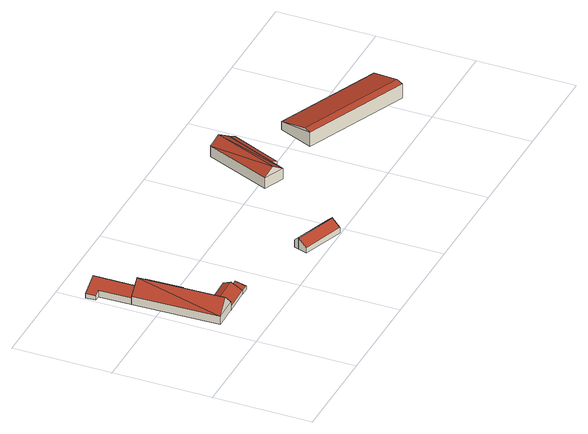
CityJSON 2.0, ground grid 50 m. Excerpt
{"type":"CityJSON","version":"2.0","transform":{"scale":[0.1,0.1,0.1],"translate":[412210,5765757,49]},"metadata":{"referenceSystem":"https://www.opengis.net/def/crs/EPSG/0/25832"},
"CityObjects":{
"building1":{"type":"Building","attributes":{"Gemeindeschluessel":"05570044","Geometrietyp2DReferenz":"3000","function":"31001_2700","roofType":"3100","measuredHeight":10.72},"geometry":[{"type":"Solid","lod":"2","boundaries":[[[[0,1,2,3]],[[4,5,1,0]],[[6,7,5,4]],[[8,9,7,6]],[[10,11,9,8]],[[12,13,11,10]],[[3,2,13,12]],[[12,10,8,6,14]],[[15,14,6]],[[14,15,3]],[[16,0,3,15]],[[16,4,0]],[[16,15,6,4]],[[14,3,12]],[[1,5,7,9,11,13,2]]]],"semantics":{"surfaces":[{"type":"WallSurface"},{"type":"RoofSurface"},{"type":"GroundSurface"}],"values":[[0,0,0,0,0,0,0,1,1,1,1,0,0,0,2]]}}]},
"building2":{"type":"Building","attributes":{"Gemeindeschluessel":"05570044","Geometrietyp2DReferenz":"3000","function":"31001_2700","roofType":"2100","measuredHeight":6.29},"geometry":[{"type":"Solid","lod":"2","boundaries":[[[[17,18,19,20]],[[21,22,18,17]],[[23,24,22,21]],[[25,5,24,23]],[[26,1,5,25]],[[20,19,1,26]],[[25,23,21,17,20,26]],[[18,22,24,5,1,19]]]],"semantics":{"surfaces":[{"type":"WallSurface"},{"type":"RoofSurface"},{"type":"GroundSurface"}],"values":[[0,0,0,0,0,0,1,2]]}}]},
"building3":{"type":"Building","attributes":{"Gemeindeschluessel":"05570044","Geometrietyp2DReferenz":"3000","function":"31001_2700","roofType":"3100","measuredHeight":5.24},"geometry":[{"type":"Solid","lod":"2","boundaries":[[[[27,28,29,30]],[[31,32,28,27]],[[33,34,32,31]],[[35,36,34,33]],[[37,38,36,35]],[[39,40,38,37]],[[30,29,40,39]],[[33,31,27,35]],[[30,39,37,35,27]],[[28,32,34,36,38,40,29]]]],"semantics":{"surfaces":[{"type":"WallSurface"},{"type":"RoofSurface"},{"type":"GroundSurface"}],"values":[[0,0,0,0,0,0,0,1,1,2]]}}]},
"building4":{"type":"Building","attributes":{"Gemeindeschluessel":"05570044","Geometrietyp2DReferenz":"3000","function":"31001_2700","roofType":"2100","measuredHeight":5.88},"geometry":[{"type":"Solid","lod":"2","boundaries":[[[[41,42,7,43]],[[44,45,42,41]],[[46,9,45,44]],[[43,7,9,46]],[[44,41,43,46]],[[42,45,9,7]]]],"semantics":{"surfaces":[{"type":"WallSurface"},{"type":"RoofSurface"},{"type":"GroundSurface"}],"values":[[0,0,0,0,1,2]]}}]},
"building5":{"type":"Building","attributes":{"Gemeindeschluessel":"05570044","Geometrietyp2DReferenz":"3000","function":"31001_2700","roofType":"2100","measuredHeight":3.36},"geometry":[{"type":"Solid","lod":"2","boundaries":[[[[47,48,49,50]],[[51,52,48,47]],[[53,54,52,51]],[[50,49,54,53]],[[51,47,50,53]],[[48,52,54,49]]]],"semantics":{"surfaces":[{"type":"WallSurface"},{"type":"RoofSurface"},{"type":"GroundSurface"}],"values":[[0,0,0,0,1,2]]}}]},
"building6":{"type":"Building","attributes":{"Gemeindeschluessel":"05570044","Geometrietyp2DReferenz":"3000","function":"31001_2700","roofType":"2100","measuredHeight":6.01},"geometry":[{"type":"Solid","lod":"2","boundaries":[[[[55,56,57,58]],[[59,60,56,55]],[[61,62,60,59]],[[58,57,62,61]],[[59,55,58,61]],[[56,60,62,57]]]],"semantics":{"surfaces":[{"type":"WallSurface"},{"type":"RoofSurface"},{"type":"GroundSurface"}],"values":[[0,0,0,0,1,2]]}}]},
"building7":{"type":"Building","attributes":{"Gemeindeschluessel":"05570044","Geometrietyp2DReferenz":"3000","function":"51009_1610","roofType":"2100","measuredHeight":5.95},"geometry":[{"type":"Solid","lod":"2","boundaries":[[[[63,64,65,66]],[[67,68,64,63]],[[69,70,68,67]],[[66,65,70,69]],[[67,63,66,69]],[[64,68,70,65]]]],"semantics":{"surfaces":[{"type":"WallSurface"},{"type":"RoofSurface"},{"type":"GroundSurface"}],"values":[[0,0,0,0,1,2]]}}]},
"building8":{"type":"Building","attributes":{"Gemeindeschluessel":"05570044","Geometrietyp2DReferenz":"3000","function":"31001_2700","roofType":"3100","measuredHeight":9.74},"geometry":[{"type":"Solid","lod":"2","boundaries":[[[[71,72,73,74]],[[75,76,72,71]],[[77,78,76,75]],[[74,73,78,77]],[[71,79,75]],[[77,80,74]],[[80,79,71]],[[71,74,80]],[[77,75,79]],[[79,80,77]],[[72,76,78,73]]]],"semantics":{"surfaces":[{"type":"WallSurface"},{"type":"RoofSurface"},{"type":"GroundSurface"}],"values":[[0,0,0,0,0,0,1,1,1,1,2]]}}]},
"building9":{"type":"Building","attributes":{"Gemeindeschluessel":"05570044","Geometrietyp2DReferenz":"3000","function":"51009_1610","roofType":"2100","measuredHeight":5.44},"geometry":[{"type":"Solid","lod":"2","boundaries":[[[[81,82,83,84]],[[85,86,82,81]],[[87,88,86,85]],[[84,83,88,87]],[[85,81,84,87]],[[82,86,88,83]]]],"semantics":{"surfaces":[{"type":"WallSurface"},{"type":"RoofSurface"},{"type":"GroundSurface"}],"values":[[0,0,0,0,1,2]]}}]},
"building10":{"type":"Building","attributes":{"Gemeindeschluessel":"05570044","Geometrietyp2DReferenz":"3000","function":"31001_2700","roofType":"3100","measuredHeight":8.59},"geometry":[{"type":"Solid","lod":"2","boundaries":[[[[89,90,91,92]],[[93,94,90,89]],[[95,96,94,93]],[[92,91,96,95]],[[89,97,93]],[[95,98,92]],[[92,98,97,89]],[[93,97,98,95]],[[90,94,96,91]]]],"semantics":{"surfaces":[{"type":"WallSurface"},{"type":"RoofSurface"},{"type":"GroundSurface"}],"values":[[0,0,0,0,0,0,1,1,2]]}}]}
},
"vertices":[
[39,640,60],[39,640,16],[53,202,16],[53,202,60],[102,641,60],[102,641,16],[168,642,60],[168,642,16],[173,456,60],[173,456,16],[178,302,60],[178,302,16],[181,206,60],[181,206,16],[117,204,124],[104,641,124],[102,641,122],
[5,803,39],[5,803,16],[34,804,16],[34,804,51],[4,855,39],[4,855,16],[99,858,79],[99,858,16],[102,641,78],[39,640,51],
[179,264,64],[179,264,12],[181,206,12],[181,206,32],[178,302,50],[178,302,12],[323,307,50],[323,307,12],[324,268,64],[324,268,12],[324,265,62],[324,265,12],[326,211,32],[326,211,12],
[205,643,52],[205,643,16],[168,642,74],[211,457,52],[211,457,16],[173,456,74],
[369,212,29],[369,212,11],[367,267,11],[367,267,44],[326,211,29],[326,211,11],[324,265,44],[324,265,11],
[771,127,68],[771,127,8],[755,82,8],[755,82,36],[984,53,68],[984,53,8],[968,8,36],[968,8,8],
[984,53,69],[984,53,9],[992,76,9],[992,76,47],[771,127,69],[771,127,9],[779,151,47],[779,151,9],
[1298,798,68],[1298,798,10],[1157,466,10],[1157,466,68],[1404,754,68],[1404,754,10],[1263,422,68],[1263,422,10],[1344,779,108],[1204,447,108],
[1296,498,66],[1296,498,11],[1332,482,11],[1332,482,48],[1404,754,66],[1404,754,11],[1441,738,48],[1441,738,11],
[2157,360,58],[2157,360,13],[1624,587,13],[1624,587,58],[2082,185,91],[2082,185,13],[1549,412,91],[1549,412,13],[2096,218,99],[1563,445,99]
]}
